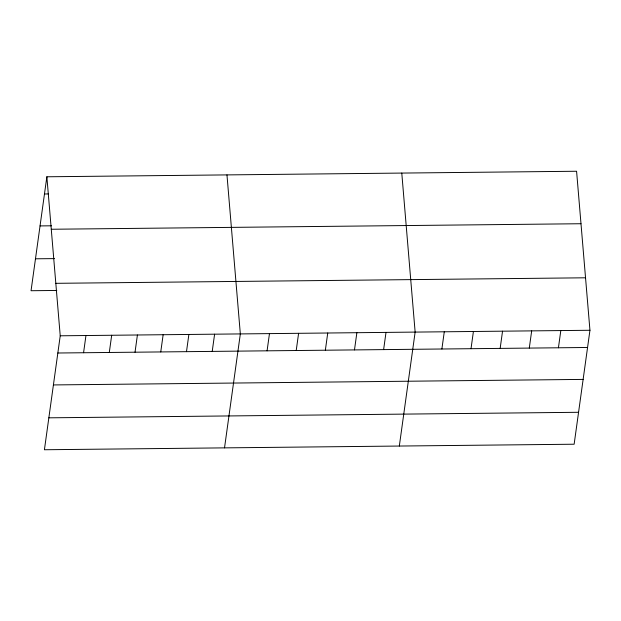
<?xml version="1.0" encoding="UTF-8"?>
<svg xmlns="http://www.w3.org/2000/svg" width="621" height="621" viewBox="0 0 621 621"><rect width="100%" height="100%" fill="white"/><g stroke="black" fill="none" stroke-linecap="round" stroke-linejoin="round"><path stroke-width="0.93" d="M46.862 176.783L60.229 335.798L44.417 449.751L574.138 444.217L589.95 330.271L576.583 171.249L46.862 176.783L31.05 290.729L56.783 290.457M83.571 352.736L85.954 335.534M109.296 352.472L111.687 335.262M135.029 352.2L137.412 334.998M160.754 351.936L163.144 334.727M186.486 351.665L188.877 334.455M212.219 351.393L214.602 334.191M224.523 447.865L240.335 333.919L226.968 174.905M267.077 350.826L269.467 333.617M296.217 350.516L298.6 333.314M325.35 350.213L327.741 333.011M354.482 349.91L356.873 332.701M383.623 349.607L386.006 332.398M399.326 446.041L415.138 332.095L401.779 173.073M441.888 348.994L444.279 331.793M471.021 348.691L473.412 331.49M500.161 348.389L502.544 331.179M529.294 348.086L531.677 330.877M558.426 347.783L560.817 330.574M44.471 193.985L48.283 193.946M40.047 225.912L51.481 225.796M51.271 229.258L580.992 223.731M35.482 258.802L54.539 258.608M55.82 283.323L585.541 277.797M60.229 335.798L589.95 330.271M57.838 353.007L587.559 347.481M53.406 384.935L583.135 379.4M48.842 417.824L578.57 412.29"/></g></svg>
